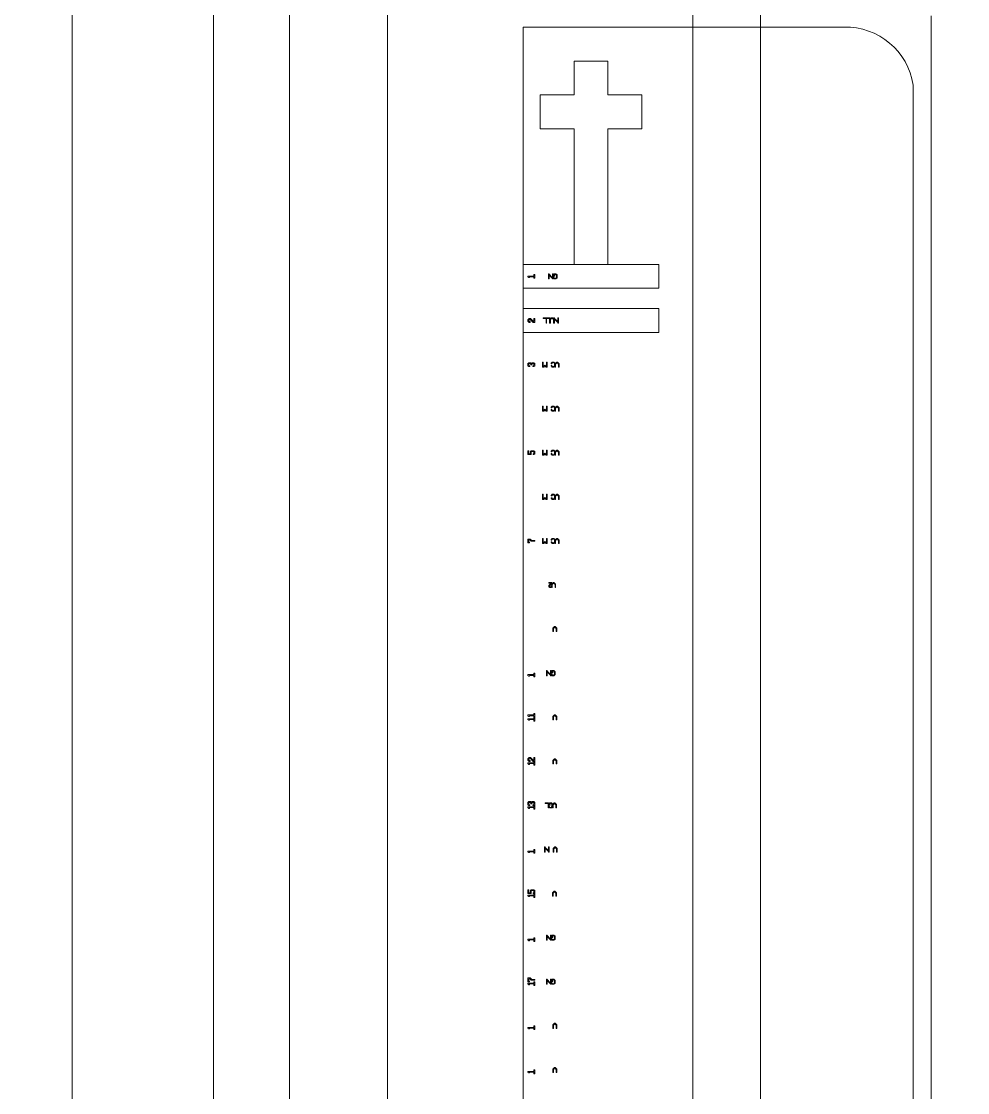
# Model space of a CAD drawing. Header units: millimetres. Extents: x 0 to 240, y 0 to 160.
# Drawn here: x 65.908 to 68.699, y 97.188 to 100.347 of the extents above; entities that cross this region are included whole.
import ezdxf

# ---------------------------------------------------------------- set-up
doc = ezdxf.new("R2010")
doc.units = ezdxf.units.MM
doc.layers.add('BG_OUTLINE', color=254, linetype='Continuous')
doc.layers.add('PG_SILKSCREEN_BOTTOM', color=2, linetype='Continuous')

msp = doc.modelspace()

# ---------------------------------------------------------------- linework, layer by layer
at = {"layer": 'BG_OUTLINE', "color": 6, "lineweight": 0}
msp.add_lwpolyline([(68.6991, 80.0701), (68.6991, 85.0701), (66.6991, 87.0701), (66.6991, 101.0701), (68.6991, 103.0701), (68.6991, 108.0701), (67.6991, 109.0701), (32.6991, 109.0701), (31.6991, 108.0701), (31.6991, 80.0701), (32.6991, 79.0701), (67.6991, 79.0701), (68.6991, 80.0701)], dxfattribs=at)
at = {"layer": 'PG_SILKSCREEN_BOTTOM', "lineweight": 0}
for points in [[(66.0583, 84.6643), (66.0583, 103.4759)], [(68.5919, 100.3639), (68.5919, 98.6035)], [(67.3883, 87.8101), (67.3883, 100.3301)], [(68.3462, 100.3301), (67.3883, 100.3301)], [(68.5383, 100.1591), (68.5383, 98.6035)], [(68.5383, 89.5101), (68.5383, 98.6035)], [(68.5919, 89.5101), (68.5919, 98.6035)]]:
    msp.add_lwpolyline(points, dxfattribs=at)
for points in [[(66.9883, 101.7476), (66.9883, 86.3926), (66.4753, 86.3926), (66.4753, 101.7476)], [(66.9883, 101.7476), (66.9883, 86.3926), (66.4753, 86.3926), (66.4753, 101.7476)], [(66.9883, 101.7476), (66.9883, 86.3926), (66.4753, 86.3926), (66.4753, 101.7476)], [(67.4383, 100.0301), (67.4383, 100.1301), (67.5383, 100.1301), (67.5383, 100.2301), (67.6383, 100.2301), (67.6383, 100.1301), (67.7383, 100.1301), (67.7383, 100.0301), (67.6383, 100.0301), (67.6383, 99.6301), (67.5383, 99.6301), (67.5383, 100.0301)], [(67.7883, 99.5601), (67.7883, 99.6301), (67.3883, 99.6301), (67.3883, 99.5601)], [(67.4223, 99.5896), (67.4201, 99.5896), (67.4201, 99.594), (67.4067, 99.594), (67.4067, 99.5918), (67.4045, 99.5918), (67.4023, 99.594), (67.4023, 99.5962), (67.4201, 99.5962), (67.4201, 99.6007), (67.4223, 99.6007)], [(67.4765, 99.6026), (67.4765, 99.5876), (67.4748, 99.5876), (67.4748, 99.5889), (67.4661, 99.5976), (67.4648, 99.5976), (67.4648, 99.5876), (67.4632, 99.5876), (67.4632, 99.6026), (67.4648, 99.6026), (67.4648, 99.6014), (67.4732, 99.593), (67.4748, 99.593), (67.4748, 99.6026)], [(67.4848, 99.6026), (67.4881, 99.5993), (67.4881, 99.591), (67.4848, 99.5876), (67.4798, 99.5876), (67.4765, 99.591), (67.4765, 99.5926), (67.4782, 99.5926), (67.4782, 99.5918), (67.4806, 99.5893), (67.484, 99.5893), (67.4865, 99.5918), (67.4865, 99.5985), (67.484, 99.601), (67.4806, 99.601), (67.4782, 99.5985), (67.4782, 99.5976), (67.4815, 99.5976), (67.4815, 99.596), (67.4765, 99.596), (67.4765, 99.5993), (67.4798, 99.6026)], [(67.7883, 99.4301), (67.7883, 99.5001), (67.3883, 99.5001), (67.3883, 99.4301)], [(67.4223, 99.4596), (67.4179, 99.4596), (67.409, 99.4685), (67.4067, 99.4685), (67.4045, 99.4662), (67.4045, 99.464), (67.4067, 99.4618), (67.409, 99.4618), (67.409, 99.4596), (67.4056, 99.4596), (67.4023, 99.4629), (67.4023, 99.4674), (67.4056, 99.4707), (67.4101, 99.4707), (67.419, 99.4618), (67.4201, 99.4618), (67.4201, 99.4707), (67.4223, 99.4707)], [(67.4573, 99.4726), (67.4573, 99.4576), (67.4557, 99.4576), (67.4557, 99.471), (67.4473, 99.471), (67.4473, 99.4726)], [(67.4673, 99.4726), (67.4673, 99.4576), (67.4657, 99.4576), (67.4657, 99.471), (67.4573, 99.471), (67.4573, 99.4726)], [(67.4757, 99.4726), (67.479, 99.4693), (67.479, 99.4576), (67.4773, 99.4576), (67.4773, 99.4685), (67.4748, 99.471), (67.4715, 99.471), (67.469, 99.4685), (67.469, 99.4576), (67.4673, 99.4576), (67.4673, 99.4693), (67.4707, 99.4726)], [(67.4923, 99.4726), (67.4923, 99.4576), (67.4907, 99.4576), (67.4907, 99.4589), (67.4819, 99.4676), (67.4807, 99.4676), (67.4807, 99.4576), (67.479, 99.4576), (67.479, 99.4726), (67.4807, 99.4726), (67.4807, 99.4714), (67.489, 99.463), (67.4907, 99.463), (67.4907, 99.4726)], [(67.4223, 99.3318), (67.4201, 99.3296), (67.4167, 99.3296), (67.4167, 99.3318), (67.419, 99.3318), (67.4201, 99.3329), (67.4201, 99.3374), (67.419, 99.3385), (67.4156, 99.3385), (67.4134, 99.3362), (67.4134, 99.334), (67.4112, 99.334), (67.4112, 99.3362), (67.409, 99.3385), (67.4056, 99.3385), (67.4045, 99.3374), (67.4045, 99.3329), (67.4056, 99.3318), (67.4079, 99.3318), (67.4079, 99.3296), (67.4045, 99.3296), (67.4023, 99.3318), (67.4023, 99.3385), (67.4045, 99.3407), (67.4101, 99.3407), (67.4123, 99.3385), (67.4145, 99.3407), (67.4201, 99.3407), (67.4223, 99.3385)], [(67.459, 99.3426), (67.459, 99.3276), (67.4557, 99.3276), (67.4523, 99.331), (67.449, 99.3276), (67.4457, 99.3276), (67.4457, 99.3426), (67.4473, 99.3426), (67.4473, 99.3293), (67.4482, 99.3293), (67.4523, 99.3335), (67.4565, 99.3293), (67.4573, 99.3293), (67.4573, 99.3426)], [(67.479, 99.3426), (67.4823, 99.3393), (67.4823, 99.331), (67.479, 99.3276), (67.474, 99.3276), (67.4707, 99.331), (67.4707, 99.3326), (67.4723, 99.3326), (67.4723, 99.3318), (67.4748, 99.3293), (67.4782, 99.3293), (67.4807, 99.3318), (67.4807, 99.3385), (67.4782, 99.341), (67.4748, 99.341), (67.4723, 99.3385), (67.4723, 99.3376), (67.4707, 99.3376), (67.4707, 99.3393), (67.474, 99.3426)], [(67.489, 99.3426), (67.494, 99.3376), (67.494, 99.3276), (67.4923, 99.3276), (67.4923, 99.3368), (67.4882, 99.341), (67.484, 99.3368), (67.484, 99.3276), (67.4823, 99.3276), (67.4823, 99.3376), (67.4873, 99.3426)], [(67.459, 99.2126), (67.459, 99.1976), (67.4557, 99.1976), (67.4523, 99.201), (67.449, 99.1976), (67.4457, 99.1976), (67.4457, 99.2126), (67.4473, 99.2126), (67.4473, 99.1993), (67.4482, 99.1993), (67.4523, 99.2035), (67.4565, 99.1993), (67.4573, 99.1993), (67.4573, 99.2126)], [(67.479, 99.2126), (67.4823, 99.2093), (67.4823, 99.201), (67.479, 99.1976), (67.474, 99.1976), (67.4707, 99.201), (67.4707, 99.2026), (67.4723, 99.2026), (67.4723, 99.2018), (67.4748, 99.1993), (67.4782, 99.1993), (67.4807, 99.2018), (67.4807, 99.2085), (67.4782, 99.211), (67.4748, 99.211), (67.4723, 99.2085), (67.4723, 99.2076), (67.4707, 99.2076), (67.4707, 99.2093), (67.474, 99.2126)], [(67.489, 99.2126), (67.494, 99.2076), (67.494, 99.1976), (67.4923, 99.1976), (67.4923, 99.2068), (67.4882, 99.211), (67.484, 99.2068), (67.484, 99.1976), (67.4823, 99.1976), (67.4823, 99.2076), (67.4873, 99.2126)], [(67.4223, 99.0718), (67.4201, 99.0696), (67.4179, 99.0696), (67.4179, 99.0718), (67.419, 99.0718), (67.4201, 99.0729), (67.4201, 99.0774), (67.419, 99.0785), (67.4134, 99.0785), (67.4123, 99.0774), (67.4123, 99.0696), (67.4023, 99.0696), (67.4023, 99.0807), (67.4045, 99.0807), (67.4045, 99.0718), (67.4101, 99.0718), (67.4101, 99.0785), (67.4123, 99.0807), (67.4201, 99.0807), (67.4223, 99.0785)], [(67.459, 99.0826), (67.459, 99.0676), (67.4557, 99.0676), (67.4523, 99.071), (67.449, 99.0676), (67.4457, 99.0676), (67.4457, 99.0826), (67.4473, 99.0826), (67.4473, 99.0693), (67.4482, 99.0693), (67.4523, 99.0735), (67.4565, 99.0693), (67.4573, 99.0693), (67.4573, 99.0826)], [(67.479, 99.0826), (67.4823, 99.0793), (67.4823, 99.071), (67.479, 99.0676), (67.474, 99.0676), (67.4707, 99.071), (67.4707, 99.0726), (67.4723, 99.0726), (67.4723, 99.0718), (67.4748, 99.0693), (67.4782, 99.0693), (67.4807, 99.0718), (67.4807, 99.0785), (67.4782, 99.081), (67.4748, 99.081), (67.4723, 99.0785), (67.4723, 99.0776), (67.4707, 99.0776), (67.4707, 99.0793), (67.474, 99.0826)], [(67.489, 99.0826), (67.494, 99.0776), (67.494, 99.0676), (67.4923, 99.0676), (67.4923, 99.0768), (67.4882, 99.081), (67.484, 99.0768), (67.484, 99.0676), (67.4823, 99.0676), (67.4823, 99.0776), (67.4873, 99.0826)], [(67.459, 98.9526), (67.459, 98.9376), (67.4557, 98.9376), (67.4523, 98.941), (67.449, 98.9376), (67.4457, 98.9376), (67.4457, 98.9526), (67.4473, 98.9526), (67.4473, 98.9393), (67.4482, 98.9393), (67.4523, 98.9435), (67.4565, 98.9393), (67.4573, 98.9393), (67.4573, 98.9526)], [(67.479, 98.9526), (67.4823, 98.9493), (67.4823, 98.941), (67.479, 98.9376), (67.474, 98.9376), (67.4707, 98.941), (67.4707, 98.9426), (67.4723, 98.9426), (67.4723, 98.9418), (67.4748, 98.9393), (67.4782, 98.9393), (67.4807, 98.9418), (67.4807, 98.9485), (67.4782, 98.951), (67.4748, 98.951), (67.4723, 98.9485), (67.4723, 98.9476), (67.4707, 98.9476), (67.4707, 98.9493), (67.474, 98.9526)], [(67.489, 98.9526), (67.494, 98.9476), (67.494, 98.9376), (67.4923, 98.9376), (67.4923, 98.9468), (67.4882, 98.951), (67.484, 98.9468), (67.484, 98.9376), (67.4823, 98.9376), (67.4823, 98.9476), (67.4873, 98.9526)], [(67.4067, 98.8096), (67.4023, 98.8096), (67.4023, 98.8207), (67.409, 98.8207), (67.4134, 98.8162), (67.4223, 98.8162), (67.4223, 98.814), (67.4123, 98.814), (67.4079, 98.8185), (67.4045, 98.8185), (67.4045, 98.8118), (67.4067, 98.8118)], [(67.459, 98.8226), (67.459, 98.8076), (67.4557, 98.8076), (67.4523, 98.811), (67.449, 98.8076), (67.4457, 98.8076), (67.4457, 98.8226), (67.4473, 98.8226), (67.4473, 98.8093), (67.4482, 98.8093), (67.4523, 98.8135), (67.4565, 98.8093), (67.4573, 98.8093), (67.4573, 98.8226)], [(67.479, 98.8226), (67.4823, 98.8193), (67.4823, 98.811), (67.479, 98.8076), (67.474, 98.8076), (67.4707, 98.811), (67.4707, 98.8126), (67.4723, 98.8126), (67.4723, 98.8118), (67.4748, 98.8093), (67.4782, 98.8093), (67.4807, 98.8118), (67.4807, 98.8185), (67.4782, 98.821), (67.4748, 98.821), (67.4723, 98.8185), (67.4723, 98.8176), (67.4707, 98.8176), (67.4707, 98.8193), (67.474, 98.8226)], [(67.489, 98.8226), (67.494, 98.8176), (67.494, 98.8076), (67.4923, 98.8076), (67.4923, 98.8168), (67.4882, 98.821), (67.484, 98.8168), (67.484, 98.8076), (67.4823, 98.8076), (67.4823, 98.8176), (67.4873, 98.8226)], [(67.4723, 98.6926), (67.4723, 98.6893), (67.4657, 98.6826), (67.4657, 98.681), (67.4673, 98.6793), (67.469, 98.6793), (67.4707, 98.681), (67.4707, 98.6826), (67.4723, 98.6826), (67.4723, 98.6801), (67.4698, 98.6776), (67.4665, 98.6776), (67.464, 98.6801), (67.464, 98.6835), (67.4707, 98.6901), (67.4707, 98.691), (67.464, 98.691), (67.464, 98.6926)], [(67.479, 98.6926), (67.484, 98.6876), (67.484, 98.6776), (67.4823, 98.6776), (67.4823, 98.6868), (67.4782, 98.691), (67.474, 98.6868), (67.474, 98.6776), (67.4723, 98.6776), (67.4723, 98.6876), (67.4773, 98.6926)], [(67.4823, 98.5626), (67.4873, 98.5576), (67.4873, 98.5476), (67.4856, 98.5476), (67.4856, 98.5568), (67.4815, 98.561), (67.4773, 98.5568), (67.4773, 98.5476), (67.4756, 98.5476), (67.4756, 98.5576), (67.4806, 98.5626)], [(67.4707, 98.4326), (67.4707, 98.4176), (67.469, 98.4176), (67.469, 98.4189), (67.4603, 98.4276), (67.459, 98.4276), (67.459, 98.4176), (67.4573, 98.4176), (67.4573, 98.4326), (67.459, 98.4326), (67.459, 98.4314), (67.4673, 98.423), (67.469, 98.423), (67.469, 98.4326)], [(67.479, 98.4326), (67.4823, 98.4293), (67.4823, 98.421), (67.479, 98.4176), (67.474, 98.4176), (67.4707, 98.421), (67.4707, 98.4226), (67.4723, 98.4226), (67.4723, 98.4218), (67.4748, 98.4193), (67.4782, 98.4193), (67.4807, 98.4218), (67.4807, 98.4285), (67.4782, 98.431), (67.4748, 98.431), (67.4723, 98.4285), (67.4723, 98.4276), (67.4757, 98.4276), (67.4757, 98.426), (67.4707, 98.426), (67.4707, 98.4293), (67.474, 98.4326)], [(67.4223, 98.414), (67.4201, 98.414), (67.4201, 98.4185), (67.4067, 98.4185), (67.4067, 98.4162), (67.4045, 98.4162), (67.4023, 98.4185), (67.4023, 98.4207), (67.4201, 98.4207), (67.4201, 98.4251), (67.4223, 98.4251)], [(67.4223, 98.2951), (67.4201, 98.2951), (67.4201, 98.2996), (67.4067, 98.2996), (67.4067, 98.2973), (67.4045, 98.2973), (67.4023, 98.2996), (67.4023, 98.3018), (67.4201, 98.3018), (67.4201, 98.3062), (67.4223, 98.3062)], [(67.4823, 98.3026), (67.4873, 98.2976), (67.4873, 98.2876), (67.4856, 98.2876), (67.4856, 98.2968), (67.4815, 98.301), (67.4773, 98.2968), (67.4773, 98.2876), (67.4756, 98.2876), (67.4756, 98.2976), (67.4806, 98.3026)], [(67.4223, 98.284), (67.4201, 98.284), (67.4201, 98.2885), (67.4067, 98.2885), (67.4067, 98.2862), (67.4045, 98.2862), (67.4023, 98.2885), (67.4023, 98.2907), (67.4201, 98.2907), (67.4201, 98.2951), (67.4223, 98.2951)], [(67.4223, 98.1651), (67.4179, 98.1651), (67.409, 98.174), (67.4067, 98.174), (67.4045, 98.1718), (67.4045, 98.1696), (67.4067, 98.1673), (67.409, 98.1673), (67.409, 98.1651), (67.4056, 98.1651), (67.4023, 98.1684), (67.4023, 98.1729), (67.4056, 98.1762), (67.4101, 98.1762), (67.419, 98.1673), (67.4201, 98.1673), (67.4201, 98.1762), (67.4223, 98.1762)], [(67.4223, 98.154), (67.4201, 98.154), (67.4201, 98.1585), (67.4067, 98.1585), (67.4067, 98.1562), (67.4045, 98.1562), (67.4023, 98.1585), (67.4023, 98.1607), (67.4201, 98.1607), (67.4201, 98.1651), (67.4223, 98.1651)], [(67.4823, 98.1726), (67.4873, 98.1676), (67.4873, 98.1576), (67.4856, 98.1576), (67.4856, 98.1668), (67.4815, 98.171), (67.4773, 98.1668), (67.4773, 98.1576), (67.4756, 98.1576), (67.4756, 98.1676), (67.4806, 98.1726)], [(67.4223, 98.0373), (67.4201, 98.0351), (67.4167, 98.0351), (67.4167, 98.0373), (67.419, 98.0373), (67.4201, 98.0384), (67.4201, 98.0429), (67.419, 98.044), (67.4156, 98.044), (67.4134, 98.0418), (67.4134, 98.0396), (67.4112, 98.0396), (67.4112, 98.0418), (67.409, 98.044), (67.4056, 98.044), (67.4045, 98.0429), (67.4045, 98.0384), (67.4056, 98.0373), (67.4079, 98.0373), (67.4079, 98.0351), (67.4045, 98.0351), (67.4023, 98.0373), (67.4023, 98.044), (67.4045, 98.0462), (67.4101, 98.0462), (67.4123, 98.044), (67.4145, 98.0462), (67.4201, 98.0462), (67.4223, 98.044)], [(67.4223, 98.024), (67.4201, 98.024), (67.4201, 98.0285), (67.4067, 98.0285), (67.4067, 98.0262), (67.4045, 98.0262), (67.4023, 98.0285), (67.4023, 98.0307), (67.4201, 98.0307), (67.4201, 98.0351), (67.4223, 98.0351)], [(67.4632, 98.0426), (67.4632, 98.0276), (67.4615, 98.0276), (67.4615, 98.041), (67.4532, 98.041), (67.4532, 98.0426)], [(67.4715, 98.0426), (67.4748, 98.0393), (67.4748, 98.031), (67.4715, 98.0276), (67.4665, 98.0276), (67.4632, 98.031), (67.4632, 98.0326), (67.4648, 98.0326), (67.4648, 98.0318), (67.4673, 98.0293), (67.4707, 98.0293), (67.4732, 98.0318), (67.4732, 98.0385), (67.4707, 98.041), (67.4673, 98.041), (67.4648, 98.0385), (67.4648, 98.0376), (67.4682, 98.0376), (67.4682, 98.036), (67.4632, 98.036), (67.4632, 98.0393), (67.4665, 98.0426)], [(67.4815, 98.0426), (67.4865, 98.0376), (67.4865, 98.0276), (67.4848, 98.0276), (67.4848, 98.0368), (67.4807, 98.041), (67.4765, 98.0368), (67.4765, 98.0276), (67.4748, 98.0276), (67.4748, 98.0376), (67.4798, 98.0426)], [(67.4223, 97.894), (67.4201, 97.894), (67.4201, 97.8985), (67.4067, 97.8985), (67.4067, 97.8962), (67.4045, 97.8962), (67.4023, 97.8985), (67.4023, 97.9007), (67.4201, 97.9007), (67.4201, 97.9051), (67.4223, 97.9051)], [(67.4648, 97.9126), (67.4648, 97.8976), (67.4632, 97.8976), (67.4632, 97.8989), (67.4544, 97.9076), (67.4532, 97.9076), (67.4532, 97.8976), (67.4515, 97.8976), (67.4515, 97.9126), (67.4532, 97.9126), (67.4532, 97.9114), (67.4615, 97.903), (67.4632, 97.903), (67.4632, 97.9126)], [(67.4831, 97.9126), (67.4881, 97.9076), (67.4881, 97.8976), (67.4865, 97.8976), (67.4865, 97.9068), (67.4823, 97.911), (67.4782, 97.9068), (67.4782, 97.8976), (67.4765, 97.8976), (67.4765, 97.9076), (67.4815, 97.9126)], [(67.4223, 97.7773), (67.4201, 97.7751), (67.4179, 97.7751), (67.4179, 97.7773), (67.419, 97.7773), (67.4201, 97.7784), (67.4201, 97.7829), (67.419, 97.784), (67.4134, 97.784), (67.4123, 97.7829), (67.4123, 97.7751), (67.4023, 97.7751), (67.4023, 97.7862), (67.4045, 97.7862), (67.4045, 97.7773), (67.4101, 97.7773), (67.4101, 97.784), (67.4123, 97.7862), (67.4201, 97.7862), (67.4223, 97.784)], [(67.4223, 97.764), (67.4201, 97.764), (67.4201, 97.7685), (67.4067, 97.7685), (67.4067, 97.7662), (67.4045, 97.7662), (67.4023, 97.7685), (67.4023, 97.7707), (67.4201, 97.7707), (67.4201, 97.7751), (67.4223, 97.7751)], [(67.4815, 97.7826), (67.4865, 97.7776), (67.4865, 97.7676), (67.4848, 97.7676), (67.4848, 97.7768), (67.4807, 97.781), (67.4765, 97.7768), (67.4765, 97.7676), (67.4748, 97.7676), (67.4748, 97.7776), (67.4798, 97.7826)], [(67.4223, 97.634), (67.4201, 97.634), (67.4201, 97.6385), (67.4067, 97.6385), (67.4067, 97.6362), (67.4045, 97.6362), (67.4023, 97.6385), (67.4023, 97.6407), (67.4201, 97.6407), (67.4201, 97.6451), (67.4223, 97.6451)], [(67.4707, 97.6526), (67.4707, 97.6376), (67.469, 97.6376), (67.469, 97.6389), (67.4603, 97.6476), (67.459, 97.6476), (67.459, 97.6376), (67.4573, 97.6376), (67.4573, 97.6526), (67.459, 97.6526), (67.459, 97.6514), (67.4673, 97.643), (67.469, 97.643), (67.469, 97.6526)], [(67.479, 97.6526), (67.4823, 97.6493), (67.4823, 97.641), (67.479, 97.6376), (67.474, 97.6376), (67.4707, 97.641), (67.4707, 97.6426), (67.4723, 97.6426), (67.4723, 97.6418), (67.4748, 97.6393), (67.4782, 97.6393), (67.4807, 97.6418), (67.4807, 97.6485), (67.4782, 97.651), (67.4748, 97.651), (67.4723, 97.6485), (67.4723, 97.6476), (67.4757, 97.6476), (67.4757, 97.646), (67.4707, 97.646), (67.4707, 97.6493), (67.474, 97.6526)], [(67.4067, 97.5151), (67.4023, 97.5151), (67.4023, 97.5262), (67.409, 97.5262), (67.4134, 97.5218), (67.4223, 97.5218), (67.4223, 97.5196), (67.4123, 97.5196), (67.4079, 97.524), (67.4045, 97.524), (67.4045, 97.5173), (67.4067, 97.5173)], [(67.4223, 97.504), (67.4201, 97.504), (67.4201, 97.5085), (67.4067, 97.5085), (67.4067, 97.5062), (67.4045, 97.5062), (67.4023, 97.5085), (67.4023, 97.5107), (67.4201, 97.5107), (67.4201, 97.5151), (67.4223, 97.5151)], [(67.4707, 97.5226), (67.4707, 97.5076), (67.469, 97.5076), (67.469, 97.5089), (67.4603, 97.5176), (67.459, 97.5176), (67.459, 97.5076), (67.4573, 97.5076), (67.4573, 97.5226), (67.459, 97.5226), (67.459, 97.5214), (67.4673, 97.513), (67.469, 97.513), (67.469, 97.5226)], [(67.479, 97.5226), (67.4823, 97.5193), (67.4823, 97.511), (67.479, 97.5076), (67.474, 97.5076), (67.4707, 97.511), (67.4707, 97.5126), (67.4723, 97.5126), (67.4723, 97.5118), (67.4748, 97.5093), (67.4782, 97.5093), (67.4807, 97.5118), (67.4807, 97.5185), (67.4782, 97.521), (67.4748, 97.521), (67.4723, 97.5185), (67.4723, 97.5176), (67.4757, 97.5176), (67.4757, 97.516), (67.4707, 97.516), (67.4707, 97.5193), (67.474, 97.5226)], [(67.4223, 97.374), (67.4201, 97.374), (67.4201, 97.3785), (67.4067, 97.3785), (67.4067, 97.3762), (67.4045, 97.3762), (67.4023, 97.3785), (67.4023, 97.3807), (67.4201, 97.3807), (67.4201, 97.3851), (67.4223, 97.3851)], [(67.4823, 97.3926), (67.4873, 97.3876), (67.4873, 97.3776), (67.4856, 97.3776), (67.4856, 97.3868), (67.4815, 97.391), (67.4773, 97.3868), (67.4773, 97.3776), (67.4756, 97.3776), (67.4756, 97.3876), (67.4806, 97.3926)], [(67.4823, 97.2626), (67.4873, 97.2576), (67.4873, 97.2476), (67.4856, 97.2476), (67.4856, 97.2568), (67.4815, 97.261), (67.4773, 97.2568), (67.4773, 97.2476), (67.4756, 97.2476), (67.4756, 97.2576), (67.4806, 97.2626)], [(67.4223, 97.244), (67.4201, 97.244), (67.4201, 97.2485), (67.4067, 97.2485), (67.4067, 97.2462), (67.4045, 97.2462), (67.4023, 97.2485), (67.4023, 97.2507), (67.4201, 97.2507), (67.4201, 97.2551), (67.4223, 97.2551)]]:
    msp.add_lwpolyline(points, close=True, dxfattribs=at)
at = {"layer": 'PG_SILKSCREEN_BOTTOM', "color": 5, "lineweight": 0}
msp.add_lwpolyline([(68.0883, 87.0024), (68.0883, 101.1379)], dxfattribs=at)
at = {"layer": 'PG_SILKSCREEN_BOTTOM', "color": 3, "lineweight": 0}
msp.add_lwpolyline([(67.8883, 87.3255), (67.8883, 100.8147)], dxfattribs=at)
at = {"layer": 'PG_SILKSCREEN_BOTTOM', "lineweight": 0}
msp.add_lwpolyline([(68.3346, 100.3301, -0.380575), (68.5383, 100.1591)], format="xyb", dxfattribs=at)

doc.saveas('drawing.dxf')
